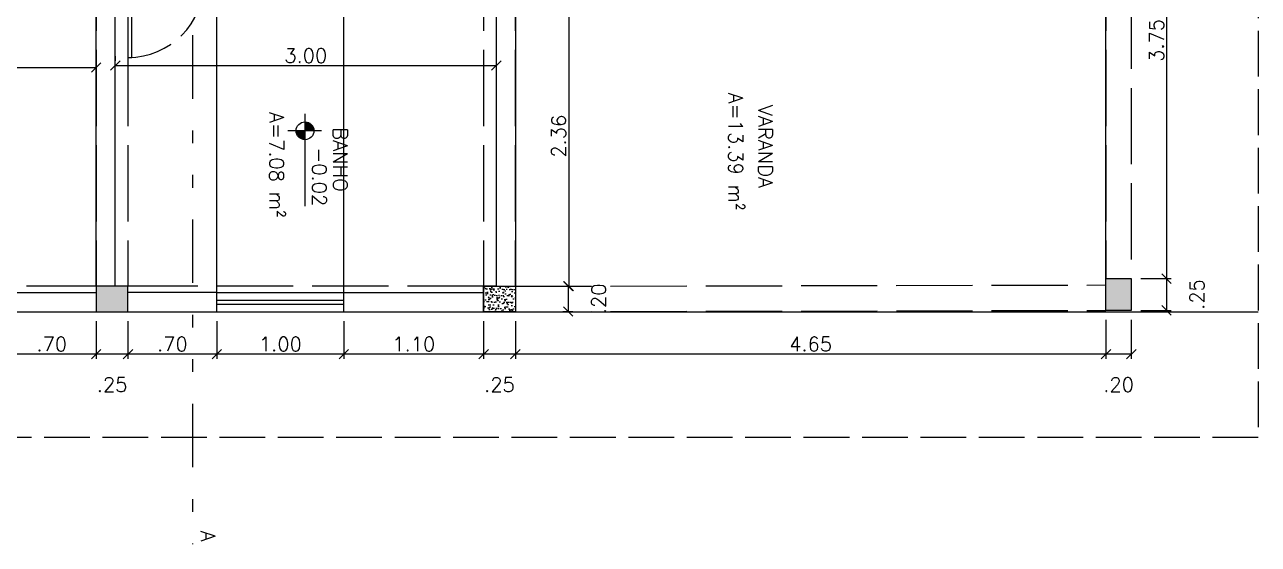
# Model space of a CAD drawing. Header units: inches. Extents: x -2 to 120, y -6 to 26.
# Drawn here: x 108.42 to 118.13, y -1.58 to 2.51 of the extents above; entities that cross this region are included whole.
import ezdxf

# ---------------------------------------------------------------- set-up
doc = ezdxf.new("R2010")
doc.units = ezdxf.units.IN
doc.header["$MEASUREMENT"] = 0
doc.linetypes.add('ACAD_ISO02W100', pattern=[15, 12, -3])
doc.linetypes.add('DIVIDE', pattern=[1.25, 0.5, -0.25, 0, -0.25, 0, -0.25])
for name, color, linetype in [('Alvenaria', 4, 'Continuous'), ('ARQ-COTAS', 1, 'Continuous'), ('ARQ-LINHACORTE', 3, 'DIVIDE'), ('ARQ-NIVEL', 1, 'Continuous'), ('ARQ-TEXTO2', 2, 'Continuous'), ('ARQ-TEXTO3', 3, 'Continuous'), ('Estrutura', 6, 'Continuous'), ('Hachura', 8, 'Continuous'), ('Janela', 3, 'Continuous'), ('Peitoril', 1, 'Continuous'), ('Porta', 3, 'Continuous'), ('Projecao', 1, 'ACAD_ISO02W100')]:
    doc.layers.add(name, color=color, linetype=linetype)
doc.layers.get('0').off()
doc.styles.add('ROMANS', font='romans.shx')
doc.dimstyles.new('1-75', dxfattribs={"dimscale": 0.75, "dimtxt": 0.15, "dimasz": 0.1, "dimexe": 0.05, "dimexo": 0.1, "dimgap": 0.03, "dimtad": 1, "dimzin": 5, "dimdsep": 46, "dimtxsty": 'ROMANS', "dimblk": 'OBLIQUE', "dimcen": 0, "dimclrd": 256, "dimclre": 256, "dimclrt": 2, "dimadec": 0, "dimazin": 0, "dimtfac": 1, "dimtofl": 0, "dimtmove": 2, "dimatfit": 3, "dimfxl": 0.04, "dimtolj": 1, "dimtzin": 1, "dimarcsym": 0})
pattern_1 = [(320, (104.13239, 15.25994), (-0.00627521, -0.07172602), [0.0075, -0.0825]), (265, (104.13239, 15.25994), (0.0752192, 0.01387513), [0.006, -0.066]), (10.45144, (104.131866, 15.25396), (0.068944, -0.05785088), [0.00637402, -0.0701142]), (316.1842, (104.15239, 15.25994), (-0.01655193, -0.10672413), [0.01125, -0.12375]), (6.63564, (104.15101, 15.25105), (0.09741186, -0.0934662), [0.00956103, -0.1051714]), (261.18416, (104.15239, 15.25994), (0.09741186, -0.0934662), [0.009, -0.099]), (291, (104.14739, 15.24994), (-0.04026189, -0.0596907), [0.0075, -0.0825]), (236, (104.14739, 15.24994), (0.072515, -0.02433153), [0.006, -0.066]), (341.45144, (104.14403, 15.244966), (0.03225312, -0.08402224), [0.00637402, -0.0701142]), (307.5, (104.132388, 15.25994), (0.033289385, -0.001215986), [0, -0.0652, 0, -0.067, 0, -0.06625]), (277.5, (104.13239, 15.25994), (0.03944117, -0.026306954), [0, -0.0382, 0, -0.0637, 0, -0.02525]), (237.5, (104.132388, 15.28224), (-0.002255487, -0.053382244), [0, -0.025, 0, -0.078, 0, -0.1035]), (227.5, (104.13239, 15.29224), (0.0100105, -0.05831862), [0, -0.0325, 0, -0.0518, 0, -0.0735])]

# ---------------------------------------------------------------- blocks, each defined once
blk = doc.blocks.new('nivel planta')
at = {"layer": 'ARQ-NIVEL', "color": 1}
for p, q in [((-0.791, 0.174), (-0.791, -0.179)), ((0, 0), (-0.969, 0)), ((-0.884, 0.007), (-0.791, 0.007)), ((-0.883, 0.015), (-0.791, 0.015)), ((-0.882, 0.023), (-0.791, 0.023)), ((-0.88, 0.03), (-0.791, 0.03)), ((-0.876, 0.038), (-0.791, 0.038)), ((-0.873, 0.046), (-0.791, 0.046)), ((-0.868, 0.054), (-0.791, 0.054)), ((-0.861, 0.062), (-0.791, 0.062)), ((-0.854, 0.069), (-0.791, 0.069)), ((-0.844, 0.077), (-0.791, 0.077)), ((-0.83, 0.085), (-0.791, 0.085)), ((-0.791, -0.001), (-0.697, -0.001)), ((-0.791, -0.009), (-0.698, -0.009)), ((-0.791, -0.016), (-0.699, -0.016)), ((-0.791, -0.024), (-0.7, -0.024)), ((-0.791, -0.032), (-0.703, -0.032)), ((-0.791, -0.04), (-0.706, -0.04)), ((-0.791, -0.048), (-0.71, -0.048)), ((-0.791, -0.056), (-0.715, -0.056)), ((-0.791, -0.063), (-0.722, -0.063)), ((-0.791, -0.071), (-0.73, -0.071)), ((-0.791, -0.079), (-0.74, -0.079)), ((-0.791, -0.087), (-0.755, -0.087))]:
    blk.add_line(p, q, dxfattribs=at)
blk.add_circle((-0.791, 0), 0.0937, dxfattribs=at)
blk = doc.blocks.new('_Oblique')
at = {"color": 0, "linetype": 'ByBlock', "lineweight": -2}
blk.add_line((-0.5, -0.5), (0.5, 0.5), dxfattribs=at)
blk = doc.blocks.new('*D1152')
at = {"layer": 'ARQ-COTAS', "lineweight": -2, "transparency": 16777216}
for p, q in [((117.2074, 4.2599), (117.4472, 4.2599)), ((117.4097, 4.2599), (117.4097, 0.5099)), ((117.2074, 0.5099), (117.4472, 0.5099))]:
    blk.add_line(p, q, dxfattribs=at)
at = {"layer": 'DEFPOINTS', "color": 0, "transparency": 16777216}
for p in [(117.1324, 4.2599), (117.1324, 0.5099), (117.4097, 0.5099)]:
    blk.add_point(p, dxfattribs=at)
at = {"layer": 'ARQ-COTAS', "lineweight": -2, "transparency": 16777216, "xscale": 0.07500000000000001, "yscale": 0.07500000000000001, "zscale": 0.07500000000000001}
for p, rotation in [((117.4097, 4.2599), 90), ((117.4097, 0.5099), 270)]:
    blk.add_blockref('_Oblique', p, dxfattribs=dict(at, rotation=rotation))
at = {"layer": 'ARQ-COTAS', "color": 2, "transparency": 16777216, "insert": (117.331, 2.3849), "char_height": 0.1125, "attachment_point": 5, "rotation": 90, "style": 'ROMANS'}
blk.add_mtext('\\A1;3.75', dxfattribs=at)
blk = doc.blocks.new('*D1153')
at = {"layer": 'ARQ-COTAS', "lineweight": -2, "transparency": 16777216}
for p, q in [((117.2074, 0.5099), (117.4472, 0.5099)), ((117.4097, 0.5099), (117.4097, 0.2599)), ((117.2074, 0.2599), (117.4472, 0.2599))]:
    blk.add_line(p, q, dxfattribs=at)
at = {"layer": 'DEFPOINTS', "color": 0, "transparency": 16777216}
for p in [(117.1324, 0.5099), (117.1324, 0.2599), (117.4097, 0.2599)]:
    blk.add_point(p, dxfattribs=at)
at = {"layer": 'ARQ-COTAS', "lineweight": -2, "transparency": 16777216, "xscale": 0.07500000000000001, "yscale": 0.07500000000000001, "zscale": 0.07500000000000001}
for p, rotation in [((117.4097, 0.5099), 90), ((117.4097, 0.2599), 270)]:
    blk.add_blockref('_Oblique', p, dxfattribs=dict(at, rotation=rotation))
at = {"layer": 'ARQ-COTAS', "color": 2, "transparency": 16777216, "insert": (117.6497, 0.3849), "char_height": 0.1125, "attachment_point": 5, "rotation": 90, "style": 'ROMANS'}
blk.add_mtext('\\A1;.25', dxfattribs=at)
blk = doc.blocks.new('*D1154')
at = {"layer": 'ARQ-COTAS', "lineweight": -2, "transparency": 16777216}
for p, q in [((116.9324, 0.1849), (116.9324, -0.1217)), ((117.1324, 0.1849), (117.1324, -0.1217)), ((117.1324, -0.0842), (116.9324, -0.0842))]:
    blk.add_line(p, q, dxfattribs=at)
at = {"layer": 'DEFPOINTS', "color": 0, "transparency": 16777216}
for p in [(116.9324, 0.2599), (117.1324, 0.2599), (116.9324, -0.0842)]:
    blk.add_point(p, dxfattribs=at)
at = {"layer": 'ARQ-COTAS', "lineweight": -2, "transparency": 16777216, "xscale": 0.07500000000000001, "yscale": 0.07500000000000001, "zscale": 0.07500000000000001, "rotation": 180}
blk.add_blockref('_Oblique', (116.9324, -0.0842), dxfattribs=at)
at = {"layer": 'ARQ-COTAS', "lineweight": -2, "transparency": 16777216, "xscale": 0.07500000000000001, "yscale": 0.07500000000000001, "zscale": 0.07500000000000001}
blk.add_blockref('_Oblique', (117.1324, -0.0842), dxfattribs=at)
at = {"layer": 'ARQ-COTAS', "color": 2, "transparency": 16777216, "insert": (117.0324, -0.3242), "char_height": 0.1125, "attachment_point": 5, "style": 'ROMANS'}
blk.add_mtext('\\A1;.20', dxfattribs=at)
blk = doc.blocks.new('*D1155')
at = {"layer": 'ARQ-COTAS', "lineweight": -2, "transparency": 16777216}
for p, q in [((112.2824, 0.1749), (112.2824, -0.1217)), ((116.9324, 0.1849), (116.9324, -0.1217)), ((116.9324, -0.0842), (112.2824, -0.0842))]:
    blk.add_line(p, q, dxfattribs=at)
at = {"layer": 'DEFPOINTS', "color": 0, "transparency": 16777216}
for p in [(112.2824, 0.2499), (116.9324, 0.2599), (112.2824, -0.0842)]:
    blk.add_point(p, dxfattribs=at)
at = {"layer": 'ARQ-COTAS', "lineweight": -2, "transparency": 16777216, "xscale": 0.07500000000000001, "yscale": 0.07500000000000001, "zscale": 0.07500000000000001, "rotation": 180}
blk.add_blockref('_Oblique', (112.2824, -0.0842), dxfattribs=at)
at = {"layer": 'ARQ-COTAS', "lineweight": -2, "transparency": 16777216, "xscale": 0.07500000000000001, "yscale": 0.07500000000000001, "zscale": 0.07500000000000001}
blk.add_blockref('_Oblique', (116.9324, -0.0842), dxfattribs=at)
at = {"layer": 'ARQ-COTAS', "color": 2, "transparency": 16777216, "insert": (114.6074, -0.0055), "char_height": 0.1125, "attachment_point": 5, "style": 'ROMANS'}
blk.add_mtext('\\A1;4.65', dxfattribs=at)
blk = doc.blocks.new('*D1156')
at = {"layer": 'ARQ-COTAS', "lineweight": -2, "transparency": 16777216}
for p, q in [((112.0324, 0.1749), (112.0324, -0.1217)), ((112.2824, 0.1749), (112.2824, -0.1217)), ((112.2824, -0.0842), (112.0324, -0.0842))]:
    blk.add_line(p, q, dxfattribs=at)
at = {"layer": 'DEFPOINTS', "color": 0, "transparency": 16777216}
for p in [(112.0324, 0.2499), (112.2824, 0.2499), (112.0324, -0.0842)]:
    blk.add_point(p, dxfattribs=at)
at = {"layer": 'ARQ-COTAS', "lineweight": -2, "transparency": 16777216, "xscale": 0.07500000000000001, "yscale": 0.07500000000000001, "zscale": 0.07500000000000001, "rotation": 180}
blk.add_blockref('_Oblique', (112.0324, -0.0842), dxfattribs=at)
at = {"layer": 'ARQ-COTAS', "lineweight": -2, "transparency": 16777216, "xscale": 0.07500000000000001, "yscale": 0.07500000000000001, "zscale": 0.07500000000000001}
blk.add_blockref('_Oblique', (112.2824, -0.0842), dxfattribs=at)
at = {"layer": 'ARQ-COTAS', "color": 2, "transparency": 16777216, "insert": (112.1574, -0.3242), "char_height": 0.1125, "attachment_point": 5, "style": 'ROMANS'}
blk.add_mtext('\\A1;.25', dxfattribs=at)
blk = doc.blocks.new('*D1157')
at = {"layer": 'ARQ-COTAS', "lineweight": -2, "transparency": 16777216}
for p, q in [((110.9324, 0.1749), (110.9324, -0.1217)), ((112.0324, 0.1749), (112.0324, -0.1217)), ((112.0324, -0.0842), (110.9324, -0.0842))]:
    blk.add_line(p, q, dxfattribs=at)
at = {"layer": 'DEFPOINTS', "color": 0, "transparency": 16777216}
for p in [(110.9324, 0.2499), (112.0324, 0.2499), (110.9324, -0.0842)]:
    blk.add_point(p, dxfattribs=at)
at = {"layer": 'ARQ-COTAS', "lineweight": -2, "transparency": 16777216, "xscale": 0.07500000000000001, "yscale": 0.07500000000000001, "zscale": 0.07500000000000001, "rotation": 180}
blk.add_blockref('_Oblique', (110.9324, -0.0842), dxfattribs=at)
at = {"layer": 'ARQ-COTAS', "lineweight": -2, "transparency": 16777216, "xscale": 0.07500000000000001, "yscale": 0.07500000000000001, "zscale": 0.07500000000000001}
blk.add_blockref('_Oblique', (112.0324, -0.0842), dxfattribs=at)
at = {"layer": 'ARQ-COTAS', "color": 2, "transparency": 16777216, "insert": (111.4824, -0.0055), "char_height": 0.1125, "attachment_point": 5, "style": 'ROMANS'}
blk.add_mtext('\\A1;1.10', dxfattribs=at)
blk = doc.blocks.new('*D1158')
at = {"layer": 'ARQ-COTAS', "lineweight": -2, "transparency": 16777216}
for p, q in [((109.9324, 0.1749), (109.9324, -0.1217)), ((110.9324, 0.1749), (110.9324, -0.1217)), ((110.9324, -0.0842), (109.9324, -0.0842))]:
    blk.add_line(p, q, dxfattribs=at)
at = {"layer": 'DEFPOINTS', "color": 0, "transparency": 16777216}
for p in [(109.9324, 0.2499), (110.9324, 0.2499), (109.9324, -0.0842)]:
    blk.add_point(p, dxfattribs=at)
at = {"layer": 'ARQ-COTAS', "lineweight": -2, "transparency": 16777216, "xscale": 0.07500000000000001, "yscale": 0.07500000000000001, "zscale": 0.07500000000000001, "rotation": 180}
blk.add_blockref('_Oblique', (109.9324, -0.0842), dxfattribs=at)
at = {"layer": 'ARQ-COTAS', "lineweight": -2, "transparency": 16777216, "xscale": 0.07500000000000001, "yscale": 0.07500000000000001, "zscale": 0.07500000000000001}
blk.add_blockref('_Oblique', (110.9324, -0.0842), dxfattribs=at)
at = {"layer": 'ARQ-COTAS', "color": 2, "transparency": 16777216, "insert": (110.4324, -0.0055), "char_height": 0.1125, "attachment_point": 5, "style": 'ROMANS'}
blk.add_mtext('\\A1;1.00', dxfattribs=at)
blk = doc.blocks.new('*D1159')
at = {"layer": 'ARQ-COTAS', "lineweight": -2, "transparency": 16777216}
for p, q in [((109.2324, 0.1749), (109.2324, -0.1217)), ((109.9324, 0.1749), (109.9324, -0.1217)), ((109.9324, -0.0842), (109.2324, -0.0842))]:
    blk.add_line(p, q, dxfattribs=at)
at = {"layer": 'DEFPOINTS', "color": 0, "transparency": 16777216}
for p in [(109.2324, 0.2499), (109.9324, 0.2499), (109.2324, -0.0842)]:
    blk.add_point(p, dxfattribs=at)
at = {"layer": 'ARQ-COTAS', "lineweight": -2, "transparency": 16777216, "xscale": 0.07500000000000001, "yscale": 0.07500000000000001, "zscale": 0.07500000000000001, "rotation": 180}
blk.add_blockref('_Oblique', (109.2324, -0.0842), dxfattribs=at)
at = {"layer": 'ARQ-COTAS', "lineweight": -2, "transparency": 16777216, "xscale": 0.07500000000000001, "yscale": 0.07500000000000001, "zscale": 0.07500000000000001}
blk.add_blockref('_Oblique', (109.9324, -0.0842), dxfattribs=at)
at = {"layer": 'ARQ-COTAS', "color": 2, "transparency": 16777216, "insert": (109.5824, -0.0055), "char_height": 0.1125, "attachment_point": 5, "style": 'ROMANS'}
blk.add_mtext('\\A1;.70', dxfattribs=at)
blk = doc.blocks.new('*D1160')
at = {"layer": 'ARQ-COTAS', "lineweight": -2, "transparency": 16777216}
for p, q in [((108.9824, 0.1749), (108.9824, -0.1217)), ((109.2324, 0.1749), (109.2324, -0.1217)), ((109.2324, -0.0842), (108.9824, -0.0842))]:
    blk.add_line(p, q, dxfattribs=at)
at = {"layer": 'DEFPOINTS', "color": 0, "transparency": 16777216}
for p in [(108.9824, 0.2499), (109.2324, 0.2499), (108.9824, -0.0842)]:
    blk.add_point(p, dxfattribs=at)
at = {"layer": 'ARQ-COTAS', "lineweight": -2, "transparency": 16777216, "xscale": 0.07500000000000001, "yscale": 0.07500000000000001, "zscale": 0.07500000000000001, "rotation": 180}
blk.add_blockref('_Oblique', (108.9824, -0.0842), dxfattribs=at)
at = {"layer": 'ARQ-COTAS', "lineweight": -2, "transparency": 16777216, "xscale": 0.07500000000000001, "yscale": 0.07500000000000001, "zscale": 0.07500000000000001}
blk.add_blockref('_Oblique', (109.2324, -0.0842), dxfattribs=at)
at = {"layer": 'ARQ-COTAS', "color": 2, "transparency": 16777216, "insert": (109.1074, -0.3242), "char_height": 0.1125, "attachment_point": 5, "style": 'ROMANS'}
blk.add_mtext('\\A1;.25', dxfattribs=at)
blk = doc.blocks.new('*D1161')
at = {"layer": 'ARQ-COTAS', "lineweight": -2, "transparency": 16777216}
for p, q in [((108.2824, 0.1749), (108.2824, -0.1217)), ((108.9824, 0.1749), (108.9824, -0.1217)), ((108.9824, -0.0842), (108.2824, -0.0842))]:
    blk.add_line(p, q, dxfattribs=at)
at = {"layer": 'DEFPOINTS', "color": 0, "transparency": 16777216}
for p in [(108.2824, 0.2499), (108.9824, 0.2499), (108.2824, -0.0842)]:
    blk.add_point(p, dxfattribs=at)
at = {"layer": 'ARQ-COTAS', "lineweight": -2, "transparency": 16777216, "xscale": 0.07500000000000001, "yscale": 0.07500000000000001, "zscale": 0.07500000000000001, "rotation": 180}
blk.add_blockref('_Oblique', (108.2824, -0.0842), dxfattribs=at)
at = {"layer": 'ARQ-COTAS', "lineweight": -2, "transparency": 16777216, "xscale": 0.07500000000000001, "yscale": 0.07500000000000001, "zscale": 0.07500000000000001}
blk.add_blockref('_Oblique', (108.9824, -0.0842), dxfattribs=at)
at = {"layer": 'ARQ-COTAS', "color": 2, "transparency": 16777216, "insert": (108.6324, -0.0055), "char_height": 0.1125, "attachment_point": 5, "style": 'ROMANS'}
blk.add_mtext('\\A1;.70', dxfattribs=at)
blk = doc.blocks.new('*D1199')
at = {"layer": 'ARQ-COTAS', "lineweight": -2, "transparency": 16777216}
for p, q in [((109.1324, 2.2617), (109.1324, 2.2242)), ((112.1324, 2.2617), (112.1324, 2.2242)), ((109.1324, 2.1867), (112.1324, 2.1867))]:
    blk.add_line(p, q, dxfattribs=at)
at = {"layer": 'DEFPOINTS', "color": 0, "transparency": 16777216}
for p in [(109.1324, 2.1867), (112.1324, 2.1867), (112.1324, 2.1867)]:
    blk.add_point(p, dxfattribs=at)
at = {"layer": 'ARQ-COTAS', "lineweight": -2, "transparency": 16777216, "xscale": 0.07500000000000001, "yscale": 0.07500000000000001, "zscale": 0.07500000000000001, "rotation": 180}
blk.add_blockref('_Oblique', (109.1324, 2.1867), dxfattribs=at)
at = {"layer": 'ARQ-COTAS', "lineweight": -2, "transparency": 16777216, "xscale": 0.07500000000000001, "yscale": 0.07500000000000001, "zscale": 0.07500000000000001}
blk.add_blockref('_Oblique', (112.1324, 2.1867), dxfattribs=at)
at = {"layer": 'ARQ-COTAS', "color": 2, "transparency": 16777216, "insert": (110.6324, 2.2654), "char_height": 0.1125, "attachment_point": 5, "style": 'ROMANS'}
blk.add_mtext('\\A1;3.00', dxfattribs=at)
blk = doc.blocks.new('*D1203')
at = {"layer": 'ARQ-COTAS', "lineweight": -2, "transparency": 16777216}
for p, q in [((104.2824, 2.2462), (104.2824, 2.2087)), ((108.9824, 2.2462), (108.9824, 2.2087)), ((104.2824, 2.1712), (108.9824, 2.1712))]:
    blk.add_line(p, q, dxfattribs=at)
at = {"layer": 'DEFPOINTS', "color": 0, "transparency": 16777216}
for p in [(104.2824, 2.1712), (108.9824, 2.1712), (108.9824, 2.1712)]:
    blk.add_point(p, dxfattribs=at)
at = {"layer": 'ARQ-COTAS', "lineweight": -2, "transparency": 16777216, "xscale": 0.07500000000000001, "yscale": 0.07500000000000001, "zscale": 0.07500000000000001, "rotation": 180}
blk.add_blockref('_Oblique', (104.2824, 2.1712), dxfattribs=at)
at = {"layer": 'ARQ-COTAS', "lineweight": -2, "transparency": 16777216, "xscale": 0.07500000000000001, "yscale": 0.07500000000000001, "zscale": 0.07500000000000001}
blk.add_blockref('_Oblique', (108.9824, 2.1712), dxfattribs=at)
at = {"layer": 'ARQ-COTAS', "color": 2, "transparency": 16777216, "insert": (106.6324, 2.25), "char_height": 0.1125, "attachment_point": 5, "style": 'ROMANS'}
blk.add_mtext('\\A1;4.70', dxfattribs=at)
blk = doc.blocks.new('*D1235')
at = {"layer": 'ARQ-COTAS', "lineweight": -2, "transparency": 16777216}
for p, q in [((112.713, 2.8099), (112.6649, 2.8099)), ((112.7024, 2.8099), (112.7024, 0.451)), ((112.6566, 0.451), (112.7399, 0.451))]:
    blk.add_line(p, q, dxfattribs=at)
at = {"layer": 'DEFPOINTS', "color": 0, "transparency": 16777216}
for p in [(112.788, 2.8099), (112.5816, 0.451), (112.7024, 0.451)]:
    blk.add_point(p, dxfattribs=at)
at = {"layer": 'ARQ-COTAS', "lineweight": -2, "transparency": 16777216, "xscale": 0.07500000000000001, "yscale": 0.07500000000000001, "zscale": 0.07500000000000001}
for p, rotation in [((112.7024, 2.8099), 90), ((112.7024, 0.451), 270)]:
    blk.add_blockref('_Oblique', p, dxfattribs=dict(at, rotation=rotation))
at = {"layer": 'ARQ-COTAS', "color": 2, "transparency": 16777216, "insert": (112.6237, 1.6305), "char_height": 0.1125, "attachment_point": 5, "rotation": 90, "style": 'ROMANS'}
blk.add_mtext('\\A1;2.36', dxfattribs=at)
blk = doc.blocks.new('*D1236')
at = {"layer": 'ARQ-COTAS', "lineweight": -2, "transparency": 16777216}
for p, q in [((112.6571, 0.4506), (112.7358, 0.4506)), ((112.6983, 0.4506), (112.6983, 0.2511)), ((112.6568, 0.2511), (112.7358, 0.2511))]:
    blk.add_line(p, q, dxfattribs=at)
at = {"layer": 'DEFPOINTS', "color": 0, "transparency": 16777216}
for p in [(112.5821, 0.4506), (112.5818, 0.2511), (112.6983, 0.2511)]:
    blk.add_point(p, dxfattribs=at)
at = {"layer": 'ARQ-COTAS', "lineweight": -2, "transparency": 16777216, "xscale": 0.07500000000000001, "yscale": 0.07500000000000001, "zscale": 0.07500000000000001}
for p, rotation in [((112.6983, 0.4506), 90), ((112.6983, 0.2511), 270)]:
    blk.add_blockref('_Oblique', p, dxfattribs=dict(at, rotation=rotation))
at = {"layer": 'ARQ-COTAS', "color": 2, "transparency": 16777216, "insert": (112.9383, 0.3509), "char_height": 0.1125, "attachment_point": 5, "rotation": 90, "style": 'ROMANS'}
blk.add_mtext('\\A1;.20', dxfattribs=at)

msp = doc.modelspace()

# ---------------------------------------------------------------- hatches: boundary and pattern name
at = {"layer": 'Hachura', "ltscale": 0.03}
h = msp.add_hatch(dxfattribs=at)
h.set_pattern_fill('AR-CONC', color=256, scale=0.01, angle=-90)
h.set_pattern_definition(pattern_1)
h.paths.add_polyline_path([(109.2324, 15.0599), (109.2324, 15.2599), (108.9824, 15.2599), (108.9824, 15.0599)])
h.paths.add_polyline_path([(112.0324, 15.2599), (112.0324, 15.0599), (112.2824, 15.0599), (112.2824, 15.2599)])
h.paths.add_polyline_path([(112.2822, 9.7599), (112.2822, 9.9099), (112.0324, 9.9099), (112.0324, 9.7599)])
h.paths.add_polyline_path([(109.2324, 9.7599), (109.2324, 9.9099), (108.9824, 9.9099), (108.9824, 9.7599)])
h.paths.add_polyline_path([(109.2324, 4.2599), (109.2324, 4.4099), (108.9824, 4.4099), (108.9824, 4.2599)])
h.paths.add_polyline_path([(112.2821, 4.2599), (112.2821, 4.4099), (112.0324, 4.4099), (112.0324, 4.2599)])
h.paths.add_polyline_path([(116.9324, 15.0099), (117.1324, 15.0099), (117.1324, 15.2599), (116.9324, 15.2599)])
h.paths.add_polyline_path([(117.1324, 9.7099), (117.1324, 9.9599), (116.9324, 9.9599), (116.9324, 9.7099)])
h.paths.add_polyline_path([(117.1324, 4.5099), (116.9324, 4.5099), (116.9324, 4.2599), (117.1324, 4.2599)])
h.paths.add_polyline_path([(117.1324, 0.5099), (116.9324, 0.5099), (116.9324, 0.2599), (117.1324, 0.2599)])
h.paths.add_polyline_path([(109.2324, 0.4499), (108.9824, 0.4499), (108.9824, 0.2499), (109.2324, 0.2499)])
h.paths.add_polyline_path([(104.3324, 0.2499), (104.3324, 0.4999), (104.1324, 0.4999), (104.1324, 0.2499)])
h.paths.add_polyline_path([(104.3324, 4.1999), (104.3324, 4.4499), (104.1324, 4.4499), (104.1324, 4.1999)])
h.paths.add_polyline_path([(104.3324, 9.7099), (104.3324, 9.9599), (104.1324, 9.9599), (104.1324, 9.7099)])
h.paths.add_polyline_path([(104.3324, 15.0099), (104.3324, 15.2599), (104.1324, 15.2599), (104.1324, 15.0099)])
h.paths.add_polyline_path([(110.6551, 1.585), (110.6551, 1.0519), (110.8239, 1.0519), (110.8239, 1.585)], flags=9)
h.paths.add_polyline_path([(110.8201, 1.7375), (110.8201, 1.1562), (110.9888, 1.1562), (110.9888, 1.7375)], flags=9)
h = msp.add_hatch(dxfattribs=at)
h.set_pattern_fill('AR-CONC', color=256, scale=0.01, angle=-90)
h.set_pattern_definition(pattern_1)
h.paths.add_polyline_path([(112.0324, 0.4499), (112.0324, 0.2499), (112.2824, 0.2499), (112.2824, 0.4499)])

# ---------------------------------------------------------------- linework, layer by layer
at = {"layer": 'Alvenaria', "ltscale": 0.03}
for p, q in [((109.9324, 0.3999), (109.9324, 17.4113)), ((110.9324, 0.3999), (110.9324, 16.2599)), ((116.9324, 0.5099), (116.9324, 16.2599)), ((112.032, 0.4499), (112.032, 0.3999)), ((112.1324, 0.4499), (112.032, 0.4499)), ((112.0324, 0.3999), (112.0324, 0.2499)), ((112.1324, 0.4499), (112.282, 0.4499)), ((104.3324, 0.2499), (118.1324, 0.2499))]:
    msp.add_line(p, q, dxfattribs=at)
at = {"layer": 'Alvenaria'}
for p, q in [((108.9824, 0.4499), (108.9824, 2.9599)), ((109.1324, 0.4499), (109.1324, 2.8499)), ((112.1324, 2.8099), (112.1324, 0.4499)), ((112.2824, 2.8099), (112.2824, 0.4499)), ((108.2824, 0.3999), (108.9824, 0.3999)), ((109.9324, 0.3999), (109.2324, 0.3999)), ((109.9324, 0.2499), (109.9324, 0.3999)), ((110.9324, 0.2499), (110.9324, 0.3999)), ((110.9324, 0.3999), (112.0324, 0.3999)), ((108.2824, 0.2499), (108.9824, 0.2499)), ((109.2324, 0.2499), (109.9324, 0.2499)), ((110.9324, 0.2499), (112.0324, 0.2499))]:
    msp.add_line(p, q, dxfattribs=at)
at = {"layer": 'ARQ-LINHACORTE'}
msp.add_line((109.7396, 2.4257), (109.7396, -1.5807), dxfattribs=at)
at = {"layer": 'Estrutura', "ltscale": 0.05}
for p, q in [((116.9324, 0.2599), (116.9324, 0.5099)), ((116.9324, 0.5099), (117.1324, 0.5099)), ((117.1324, 0.5099), (117.1324, 0.2599)), ((117.1324, 0.2599), (116.9324, 0.2599))]:
    msp.add_line(p, q, dxfattribs=at)
at = {"layer": 'Estrutura'}
for p, q in [((109.2324, 0.4499), (108.9824, 0.4499)), ((108.9824, 0.4499), (108.9824, 0.2499)), ((109.2324, 0.2499), (109.2324, 0.4499)), ((108.9824, 0.2499), (109.2324, 0.2499))]:
    msp.add_line(p, q, dxfattribs=at)
at = {"layer": 'Estrutura', "ltscale": 0.03}
for p, q in [((112.0324, 0.2499), (112.0324, 0.4499)), ((112.0324, 0.4499), (112.282, 0.4499)), ((112.2824, 0.4499), (112.2824, 0.2499)), ((112.2824, 0.2499), (112.0324, 0.2499))]:
    msp.add_line(p, q, dxfattribs=at)
at = {"layer": 'Janela'}
for p, q in [((109.9324, 0.3399), (110.9324, 0.3399)), ((109.9324, 0.3099), (110.9324, 0.3099))]:
    msp.add_line(p, q, dxfattribs=at)
at = {"layer": 'Peitoril'}
for p, q in [((109.9324, 0.3999), (110.9324, 0.3999)), ((109.9324, 0.2499), (110.9324, 0.2499))]:
    msp.add_line(p, q, dxfattribs=at)
at = {"layer": 'Porta', "ltscale": 0.05}
msp.add_lwpolyline([(109.2324, 2.8499), (109.2324, 2.2499), (109.2624, 2.2499), (109.2624, 2.8499)], close=True, dxfattribs=at)
at = {"layer": 'Projecao', "ltscale": 0.03}
for p, q in [((118.1324, 16.2599), (118.1324, -0.7401)), ((118.1324, -0.7401), (103.1324, -0.7401))]:
    msp.add_line(p, q, dxfattribs=at)
at = {"layer": 'Projecao', "ltscale": 0.05}
for p, q in [((108.9824, 15.0599), (108.9824, 0.4499)), ((109.2324, 15.0599), (109.2324, 0.4499)), ((112.0324, 15.0599), (112.032, 0.4499)), ((112.2824, 15.0599), (112.282, 0.4499)), ((116.9324, 15.0599), (116.9324, 0.5099)), ((117.1324, 4.2599), (117.1324, 0.5099)), ((112.0324, 0.4499), (104.3324, 0.4499)), ((112.282, 0.4499), (116.932, 0.4599)), ((112.2824, 0.2499), (116.9324, 0.2599))]:
    msp.add_line(p, q, dxfattribs=at)
at = {"layer": 'Projecao', "ltscale": 0.03}
msp.add_arc((109.2324, 2.8499), 0.6, 270, 360, dxfattribs=at)

# ---------------------------------------------------------------- block references
at = {"layer": 'ARQ-NIVEL', "xscale": 0.75, "yscale": 0.75, "zscale": 0.75, "rotation": 270.0000000000001}
msp.add_blockref('nivel planta', (110.6262, 1.0803), dxfattribs=at)

# ---------------------------------------------------------------- texts
at = {"layer": 'ARQ-NIVEL', "color": 2, "insert": (110.6833, 1.08), "char_height": 0.1125, "attachment_point": 9, "rotation": 270, "style": 'ROMANS'}
msp.add_mtext('-0.02', dxfattribs=at)
at = {"layer": 'ARQ-TEXTO2', "char_height": 0.1125, "attachment_point": 1, "rotation": 270, "style": 'ROMANS'}
for s, insert in [('A=13.39 m²', (114.0742, 1.9727)), ('A=7.08 m²', (110.4596, 1.8202)), ('A', (109.9193, -1.4738))]:
    msp.add_mtext(s, dxfattribs=dict(at, insert=insert))
at = {"layer": 'ARQ-TEXTO3', "char_height": 0.1125, "attachment_point": 5, "rotation": 270, "style": 'ROMANS'}
for s, insert in [('VARANDA', (114.2521, 1.549)), ('BANHO', (110.9045, 1.4469))]:
    msp.add_mtext(s, dxfattribs=dict(at, insert=insert))

# ---------------------------------------------------------------- dimensions: what is measured, and where the dimension line sits
at = {"layer": 'ARQ-COTAS'}
for base, p1, p2, angle, picture, middle in [((117.4097, 0.5099), (117.1324, 4.2599), (117.1324, 0.5099), 270, '*D1152', (117.331, 2.3849)), ((112.7024, 0.451), (112.788, 2.8099), (112.5816, 0.451), 270, '*D1235', (112.6237, 1.6305)), ((112.6983, 0.2511), (112.5821, 0.4506), (112.5818, 0.2511), 270, '*D1236', (112.9383, 0.3509)), ((117.4097, 0.2599), (117.1324, 0.5099), (117.1324, 0.2599), 270, '*D1153', (117.6497, 0.3849)), ((108.2824, -0.0842), (108.9824, 0.2499), (108.2824, 0.2499), 180, '*D1161', (108.6324, -0.0055)), ((108.9824, -0.0842), (109.2324, 0.2499), (108.9824, 0.2499), 180, '*D1160', (109.1074, -0.3242)), ((109.2324, -0.0842), (109.9324, 0.2499), (109.2324, 0.2499), 180, '*D1159', (109.5824, -0.0055)), ((109.9324, -0.0842), (110.9324, 0.2499), (109.9324, 0.2499), 180, '*D1158', (110.4324, -0.0055)), ((110.9324, -0.0842), (112.0324, 0.2499), (110.9324, 0.2499), 180, '*D1157', (111.4824, -0.0055)), ((112.0324, -0.0842), (112.2824, 0.2499), (112.0324, 0.2499), 180, '*D1156', (112.1574, -0.3242)), ((112.2824, -0.0842), (116.9324, 0.2599), (112.2824, 0.2499), 180, '*D1155', (114.6074, -0.0055)), ((116.9324, -0.0842), (117.1324, 0.2599), (116.9324, 0.2599), 180, '*D1154', (117.0324, -0.3242))]:
    dim = msp.add_linear_dim(base=base, p1=p1, p2=p2, angle=angle, dimstyle='1-75', dxfattribs=at)
    dim.commit()
    dim.dimension.update_dxf_attribs({"geometry": picture, "text_midpoint": middle})
for base, p1, p2, picture, middle in [((112.1324, 2.1867), (109.1324, 2.1867), (112.1324, 2.1867), '*D1199', (110.6324, 2.2654)), ((108.9824, 2.1712), (104.2824, 2.1712), (108.9824, 2.1712), '*D1203', (106.6324, 2.25))]:
    dim = msp.add_linear_dim(base=base, p1=p1, p2=p2, dimstyle='1-75', dxfattribs=at)
    dim.commit()
    dim.dimension.update_dxf_attribs({"geometry": picture, "text_midpoint": middle})

doc.saveas('drawing.dxf')
